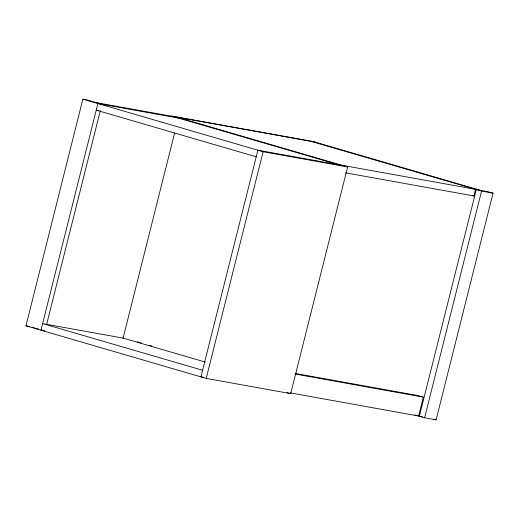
<?xml version="1.0" encoding="UTF-8"?>
<svg xmlns="http://www.w3.org/2000/svg" width="519" height="519" viewBox="0 0 519 519"><rect width="100%" height="100%" fill="white"/><g stroke="black" fill="none" stroke-linecap="round" stroke-linejoin="round"><path stroke-width="0.78" d="M177.141 117.236L347.626 166.962L290.692 393.629L206.199 378.403L25.95 325.828L82.884 99.161L86.907 99.888L101.932 104.267M46.567 324.66L100.355 110.541M123.016 338.44L174.637 132.948M206.199 378.403L263.133 151.73L347.626 166.962M295.33 373.466L418.1 395.595L423.355 397.126L418.612 416.017L290.264 392.883M345.537 172.827L473.886 195.955L475.547 189.344L341.619 165.204M424.62 417.769L481.554 191.096L493.05 193.172L436.116 419.839L424.62 417.769L414.707 414.876M96.67 102.736L315.091 142.102M178.374 118.047L97.909 103.541L40.969 330.214L44.997 330.934M98.636 110.586L96.249 110.151L256.217 156.809M342.371 165.425L257.878 150.199L200.944 376.865L203.331 377.3M295.006 373.991L423.355 397.126M25.95 325.828L29.304 326.432M422.427 416.789L419.358 416.232L476.299 189.565L487.795 191.634L493.05 193.172M480.322 190.291L313.139 141.531L171.166 115.945L338.349 164.698M311.069 141.376L481.554 191.096M472.335 195.501L473.886 195.955M82.884 99.161L263.133 151.73M433.865 419.183L436.116 419.839M137.275 341.787L141.123 342.91M149.602 345.382L151.911 346.056M205.414 362.113L123.1 338.103L42.629 323.603L202.598 370.255M286.936 392.533L290.692 393.629M32.223 327.21L34.481 327.872M35.98 328.306L38.237 328.968M41.241 329.844L43.492 330.499"/></g></svg>
